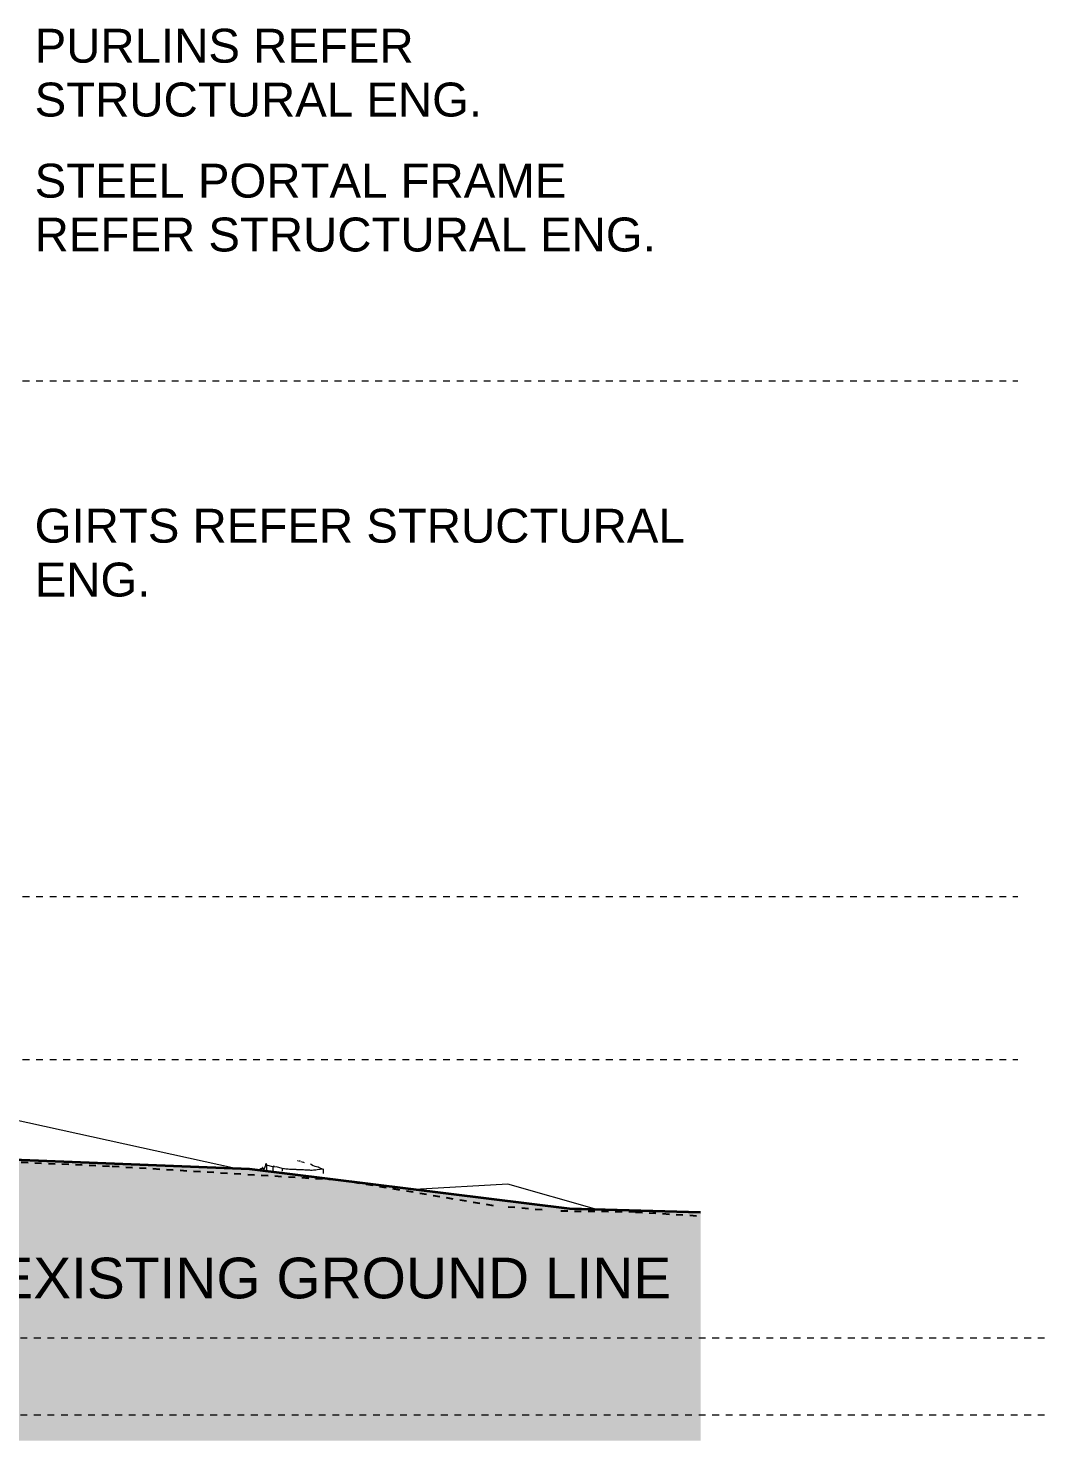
# Model space of a CAD drawing. Header units: metres. Extents: x 4238 to 4687, y -1 to 29.
# Drawn here: x 4517.36 to 4532.39, y -0.38 to 20.44 of the extents above; entities that cross this region are included whole.
import ezdxf

# ---------------------------------------------------------------- set-up
doc = ezdxf.new("R2010")
doc.units = ezdxf.units.M
doc.linetypes.add('AEC_Center', pattern=[0.024, 0.012, -0.004, 0.004, -0.004])
doc.linetypes.add('Existing Ground', pattern=[0.0045, 0.003, -0.0015])
for name, color, linetype, lineweight in [('A-DETL', 90, 'Continuous', 13), ('A-DETL-GENF', 92, 'Continuous', 5), ('A-FLOR-LEVL', 51, 'Continuous', 5), ('C-TOPO', 7, 'Continuous', 5), ('G-ANNO-TEXT', 231, 'Continuous', 5)]:
    doc.layers.add(name, color=color, linetype=linetype, lineweight=lineweight)
doc.styles.add('Arial', font='arial.ttf', dxfattribs={"height": 0.5})
doc.styles.add('Arial_1', font='arial.ttf', dxfattribs={"height": 0.6})

msp = doc.modelspace()

# ---------------------------------------------------------------- hatches: boundary and pattern name
at = {"layer": 'A-DETL-GENF'}
h = msp.add_hatch(dxfattribs=at)
h.set_pattern_fill('FP_197', color=9, style=0, pattern_type=2)
h.set_pattern_definition([(135, (4488.924873, 10.664), (-0.070710678, 7e-18), [0.05, -0.05]), (135, (4488.937873, 10.677), (-0.070710678, 7e-18), [0.05, -0.05]), (135, (4488.951873, 10.69), (-0.070710678, 7e-18), [0.05, -0.05]), (45, (4488.924873, 10.655), (0, 0.070710678), [0.05, -0.05]), (45, (4488.937873, 10.642), (0, 0.070710678), [0.05, -0.05]), (45, (4488.951873, 10.628), (0, 0.070710678), [0.05, -0.05])])
h.paths.add_polyline_path([(4400.5575, -0.3824), (4527.2682, -0.3824), (4527.2682, 2.9814), (4525.333, 3.0376), (4520.6186, 3.6224), (4516.874, 3.7685), (4515.0352, 4.6653), (4505.4525, 5.24), (4505.2434, 5.24), (4505.2434, 4.34), (4502.8434, 4.3408), (4502.8434, 4.63), (4502.5334, 4.94), (4488.1874, 4.94), (4488.1874, 4.9), (4487.9774, 4.9), (4487.7774, 4.7), (4487.7774, 4.5), (4485.9774, 4.5), (4485.9774, 4.7), (4485.7774, 4.9), (4485.5674, 4.9), (4485.5674, 4.94), (4463.9274, 4.94), (4463.6274, 4.64), (4463.6274, 4.34), (4460.6192, 4.34), (4460.6192, 4.64), (4460.3192, 4.94), (4439.3771, 4.94), (4439.1771, 4.7), (4439.1771, 4.5), (4437.699, 4.5), (4437.699, 5.24), (4416.7619, 5.24), (4413.315, 4.9391), (4412.9955, 4.8229), (4410.4096, 4.5529), (4409.9696, 4.5529), (4407.9082, 4.9536), (4405.7611, 4.99), (4400.5575, 4.99), (4400.5575, -0.2471)])

# ---------------------------------------------------------------- linework, layer by layer
at = {"layer": 'A-DETL', "linetype": 'Existing Ground', "lineweight": 25}
for p, q in [((4515.8535, 3.7857), (4518.5948, 3.6644)), ((4518.5948, 3.6644), (4521.9167, 3.4652)), ((4524.2122, 3.0822), (4521.9167, 3.4652)), ((4524.9295, 3.0203), (4524.4114, 3.065)), ((4526.3088, 2.9892), (4525.1408, 3.0021)), ((4526.3088, 2.9892), (4527.2682, 2.9317))]:
    msp.add_line(p, q, dxfattribs=at)
at = {"layer": 'A-DETL', "lineweight": 35}
for p, q in [((4520.6186, 3.6224), (4516.8759, 3.7675)), ((4525.333, 3.0376), (4520.6186, 3.6224)), ((4527.2682, 2.9814), (4525.333, 3.0376))]:
    msp.add_line(p, q, dxfattribs=at)
at = {"layer": 'A-FLOR-LEVL', "linetype": 'AEC_Center'}
for p, q in [((4392.6715, 15.24), (4531.942, 15.24)), ((4392.6715, 7.64), (4531.942, 7.64)), ((4392.6715, 5.24), (4531.942, 5.24)), ((4395.439, 1.134), (4532.3852, 1.134)), ((4395.439, 0), (4532.3852, 0))]:
    msp.add_line(p, q, dxfattribs=at)
at = {"layer": 'C-TOPO', "lineweight": 20}
msp.add_line((4520.4111, 3.6304), (4516.716, 4.444), dxfattribs=at)
at = {"layer": 'C-TOPO'}
for p, q in [((4521.3182, 3.7507), (4521.3241, 3.7472)), ((4520.762, 3.6123), (4520.7618, 3.6046)), ((4520.7644, 3.6123), (4520.762, 3.6123)), ((4520.7653, 3.6123), (4520.7644, 3.6123)), ((4520.7658, 3.6142), (4520.7653, 3.6123)), ((4520.7668, 3.6152), (4520.7658, 3.6142)), ((4520.7686, 3.6169), (4520.7668, 3.6152)), ((4520.7703, 3.6181), (4520.7686, 3.6169)), ((4520.7722, 3.6195), (4520.7703, 3.6181)), ((4520.7738, 3.6204), (4520.7722, 3.6195)), ((4520.7755, 3.6215), (4520.7738, 3.6204)), ((4520.7772, 3.6225), (4520.7755, 3.6215)), ((4520.779, 3.6236), (4520.7772, 3.6225)), ((4520.7807, 3.6246), (4520.779, 3.6236)), ((4520.7824, 3.6256), (4520.7807, 3.6246)), ((4520.7841, 3.6264), (4520.7824, 3.6256)), ((4520.7848, 3.6267), (4520.7841, 3.6264)), ((4520.7859, 3.6265), (4520.7848, 3.6267)), ((4520.7876, 3.626), (4520.7859, 3.6265)), ((4520.7893, 3.6256), (4520.7876, 3.626)), ((4520.791, 3.6252), (4520.7893, 3.6256)), ((4520.7923, 3.6249), (4520.791, 3.6252)), ((4520.7928, 3.6251), (4520.7923, 3.6249)), ((4520.7945, 3.626), (4520.7928, 3.6251)), ((4520.7962, 3.6269), (4520.7945, 3.626)), ((4520.7979, 3.6278), (4520.7962, 3.6269)), ((4520.7997, 3.63), (4520.7979, 3.6278)), ((4520.8004, 3.6269), (4520.7997, 3.63)), ((4520.8014, 3.6323), (4520.8004, 3.6269)), ((4520.8031, 3.6345), (4520.8014, 3.6323)), ((4520.8049, 3.6385), (4520.8031, 3.6345)), ((4520.8054, 3.6337), (4520.8049, 3.6385)), ((4520.8066, 3.6425), (4520.8054, 3.6337)), ((4520.8083, 3.6464), (4520.8066, 3.6425)), ((4520.8101, 3.6452), (4520.8083, 3.6464)), ((4520.8118, 3.644), (4520.8101, 3.6452)), ((4520.8135, 3.6427), (4520.8118, 3.644)), ((4520.8156, 3.6358), (4520.8135, 3.6427)), ((4520.817, 3.6385), (4520.8156, 3.6358)), ((4520.8187, 3.6364), (4520.817, 3.6385)), ((4520.8206, 3.6248), (4520.8187, 3.6364)), ((4520.8221, 3.624), (4520.8206, 3.6248)), ((4520.8239, 3.6178), (4520.8221, 3.624)), ((4520.8256, 3.6173), (4520.8239, 3.6178)), ((4520.8273, 3.6169), (4520.8256, 3.6173)), ((4520.829, 3.6164), (4520.8273, 3.6169)), ((4520.8308, 3.6207), (4520.829, 3.6164)), ((4520.8325, 3.625), (4520.8308, 3.6207)), ((4520.8342, 3.6293), (4520.8325, 3.625)), ((4520.836, 3.6336), (4520.8342, 3.6293)), ((4520.8377, 3.6378), (4520.836, 3.6336)), ((4520.8394, 3.6421), (4520.8377, 3.6378)), ((4520.8409, 3.6457), (4520.8394, 3.6421)), ((4520.8428, 3.6504), (4520.8409, 3.6457)), ((4520.8446, 3.655), (4520.8428, 3.6504)), ((4520.8464, 3.6593), (4520.8446, 3.655)), ((4520.8481, 3.6636), (4520.8464, 3.6593)), ((4520.8498, 3.6679), (4520.8481, 3.6636)), ((4520.8516, 3.6722), (4520.8498, 3.6679)), ((4520.8533, 3.6765), (4520.8516, 3.6722)), ((4520.854, 3.675), (4520.8533, 3.6765)), ((4520.8551, 3.6808), (4520.854, 3.675)), ((4520.856, 3.6784), (4520.8551, 3.6808)), ((4520.8567, 3.6976), (4520.856, 3.6784)), ((4520.8585, 3.6976), (4520.8567, 3.6976)), ((4520.859, 3.6784), (4520.8585, 3.6976)), ((4520.8597, 3.678), (4520.859, 3.6784)), ((4520.8602, 3.6976), (4520.8597, 3.678)), ((4520.8619, 3.6976), (4520.8602, 3.6976)), ((4520.863, 3.6761), (4520.8619, 3.6976)), ((4520.8637, 3.6976), (4520.863, 3.6761)), ((4520.8654, 3.6976), (4520.8637, 3.6976)), ((4520.8656, 3.6745), (4520.8654, 3.6976)), ((4520.8689, 3.6792), (4520.8656, 3.6745)), ((4520.8689, 3.6792), (4520.8689, 3.5914)), ((4520.9592, 3.6561), (4520.8689, 3.6792)), ((4520.9767, 3.6716), (4520.9592, 3.6561)), ((4520.9592, 3.6561), (4520.9592, 3.5802)), ((4520.988, 3.6506), (4520.9767, 3.6716)), ((4521.0169, 3.6576), (4520.988, 3.6506)), ((4521.0973, 3.6296), (4521.0169, 3.6576)), ((4521.0973, 3.6296), (4521.0973, 3.5892)), ((4521.116, 3.6275), (4521.0973, 3.6296)), ((4521.1338, 3.6253), (4521.116, 3.6275)), ((4521.152, 3.6231), (4521.1338, 3.6253)), ((4521.1885, 3.6194), (4521.152, 3.6231)), ((4521.2068, 3.6176), (4521.1885, 3.6194)), ((4521.2251, 3.6171), (4521.2068, 3.6176)), ((4521.2433, 3.6165), (4521.2251, 3.6171)), ((4521.2501, 3.6161), (4521.2433, 3.6165)), ((4521.2615, 3.616), (4521.2501, 3.6161)), ((4521.2865, 3.6153), (4521.2615, 3.616)), ((4521.298, 3.6144), (4521.2865, 3.6153)), ((4521.3045, 3.6144), (4521.298, 3.6144)), ((4521.3136, 3.6136), (4521.3045, 3.6144)), ((4521.322, 3.6135), (4521.3136, 3.6136)), ((4521.3313, 3.6128), (4521.322, 3.6135)), ((4521.3359, 3.6126), (4521.3313, 3.6128)), ((4521.3403, 3.6126), (4521.3359, 3.6126)), ((4521.3376, 3.7463), (4521.3443, 3.7429)), ((4521.3586, 3.6117), (4521.3403, 3.6126)), ((4521.3448, 3.7428), (4521.357, 3.7418)), ((4521.357, 3.7418), (4521.3639, 3.7376)), ((4521.3768, 3.6108), (4521.3586, 3.6117)), ((4521.3764, 3.7349), (4521.3959, 3.7281)), ((4521.3951, 3.6099), (4521.3768, 3.6108)), ((4521.405, 3.6094), (4521.3951, 3.6099)), ((4521.3959, 3.7281), (4521.4132, 3.722)), ((4521.4134, 3.609), (4521.405, 3.6094)), ((4521.4132, 3.722), (4521.4242, 3.7181)), ((4521.4316, 3.6081), (4521.4134, 3.609)), ((4521.4499, 3.6072), (4521.4316, 3.6081)), ((4521.4682, 3.6063), (4521.4499, 3.6072)), ((4521.4864, 3.6054), (4521.4682, 3.6063)), ((4521.5048, 3.6045), (4521.4864, 3.6054)), ((4521.5234, 3.6036), (4521.5048, 3.6045)), ((4521.5185, 3.6976), (4521.5541, 3.6748)), ((4521.5412, 3.6027), (4521.5234, 3.6036)), ((4521.5595, 3.6041), (4521.5412, 3.6027)), ((4521.5541, 3.6748), (4521.5793, 3.6676)), ((4521.5778, 3.6056), (4521.5595, 3.6041)), ((4521.596, 3.607), (4521.5778, 3.6056)), ((4521.5793, 3.6676), (4521.6045, 3.6604)), ((4521.6142, 3.609), (4521.596, 3.607)), ((4521.6045, 3.6604), (4521.6296, 3.6532)), ((4521.7055, 3.6189), (4521.6142, 3.609)), ((4521.6296, 3.6532), (4521.6551, 3.6418)), ((4521.6551, 3.6418), (4521.6802, 3.6304)), ((4521.6802, 3.6304), (4521.7055, 3.6189)), ((4521.7055, 3.6189), (4521.7055, 3.559)), ((4524.4249, 3.4), (4523.054, 3.3203)), ((4525.7368, 3.0259), (4524.4249, 3.4))]:
    msp.add_line(p, q, dxfattribs=at)

# ---------------------------------------------------------------- texts
at = {"layer": 'G-ANNO-TEXT', "color": 7, "attachment_point": 1}
for s, insert, char_height, width, style in [('PURLINS REFER ', (4517.4496, 20.4322), 0.5, 6.990715, 'Arial'), ('STRUCTURAL ENG.', (4517.4496, 19.6384), 0.5, 8.000841, 'Arial'), ('STEEL PORTAL FRAME ', (4517.4496, 18.4428), 0.5, 9.716452, 'Arial'), ('REFER STRUCTURAL ENG.', (4517.4496, 17.649), 0.5, 11.095355, 'Arial'), ('GIRTS REFER STRUCTURAL ', (4517.4496, 13.3562), 0.5, 11.864975, 'Arial'), ('ENG.', (4517.4496, 12.5624), 0.5, 2.068354, 'Arial'), ('EXISTING GROUND LINE', (4516.8693, 2.3166), 0.6, 12.217717, 'Arial_1')]:
    msp.add_mtext(s, dxfattribs=dict(at, insert=insert, char_height=char_height, width=width, style=style))

doc.saveas('drawing.dxf')
